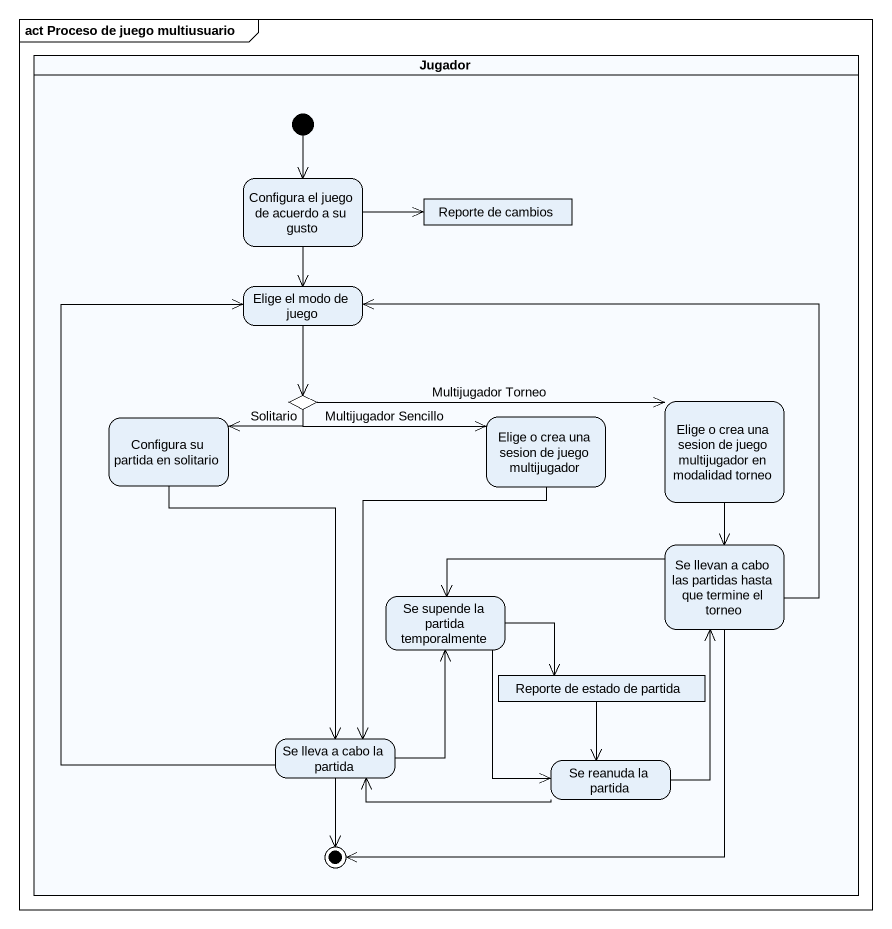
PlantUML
@startuml
mainframe act Proceso de juego multiusuario
hide empty description
state Jugador <<partition>> {
  state "Configura el juego de acuerdo a su gusto" as Configura_el_juego_de
  state "Reporte de cambios" as Reporte_de_cambios <<object>>
  state "Elige el modo de juego" as Elige_el_modo_de_juego
  state "Configura su partida en solitario" as Configura_su_partida_en
  state choice1 <<choice>>
  state "Elige o crea una sesion de juego multijugador" as Elige_o_crea_una_sesion_de
  state "Elige o crea una sesion de juego multijugador en modalidad torneo" as Elige_o_crea_una_sesion_de_2
  state "Se llevan a cabo las partidas hasta que termine el torneo" as Se_llevan_a_cabo_las
  state "Se supende la partida temporalmente" as Se_supende_la_partida
  state "Reporte de estado de partida" as Reporte_de_estado_de_partida <<object>>
  state "Se lleva a cabo la partida" as Se_lleva_a_cabo_la_partida
  state "Se reanuda la partida" as Se_reanuda_la_partida
  [*] --> Configura_el_juego_de
  Se_llevan_a_cabo_las --> [*]
  Se_lleva_a_cabo_la_partida --> [*]
}
Configura_el_juego_de -right-> Reporte_de_cambios
Configura_el_juego_de --> Elige_el_modo_de_juego
Elige_el_modo_de_juego --> choice1
Configura_su_partida_en --> Se_lleva_a_cabo_la_partida
choice1 -left-> Configura_su_partida_en : Solitario
choice1 -right-> Elige_o_crea_una_sesion_de : Multijugador Sencillo
choice1 -right-> Elige_o_crea_una_sesion_de_2 : Multijugador Torneo
Elige_o_crea_una_sesion_de --> Se_lleva_a_cabo_la_partida
Elige_o_crea_una_sesion_de_2 --> Se_llevan_a_cabo_las
Se_llevan_a_cabo_las -up-> Elige_el_modo_de_juego
Se_llevan_a_cabo_las -left-> Se_supende_la_partida
Se_supende_la_partida -right-> Reporte_de_estado_de_partida
Se_supende_la_partida --> Se_reanuda_la_partida
Reporte_de_estado_de_partida --> Se_reanuda_la_partida
Se_lleva_a_cabo_la_partida -up-> Elige_el_modo_de_juego
Se_lleva_a_cabo_la_partida -up-> Se_supende_la_partida
Se_reanuda_la_partida -up-> Se_llevan_a_cabo_las
Se_reanuda_la_partida -left-> Se_lleva_a_cabo_la_partida
@enduml
